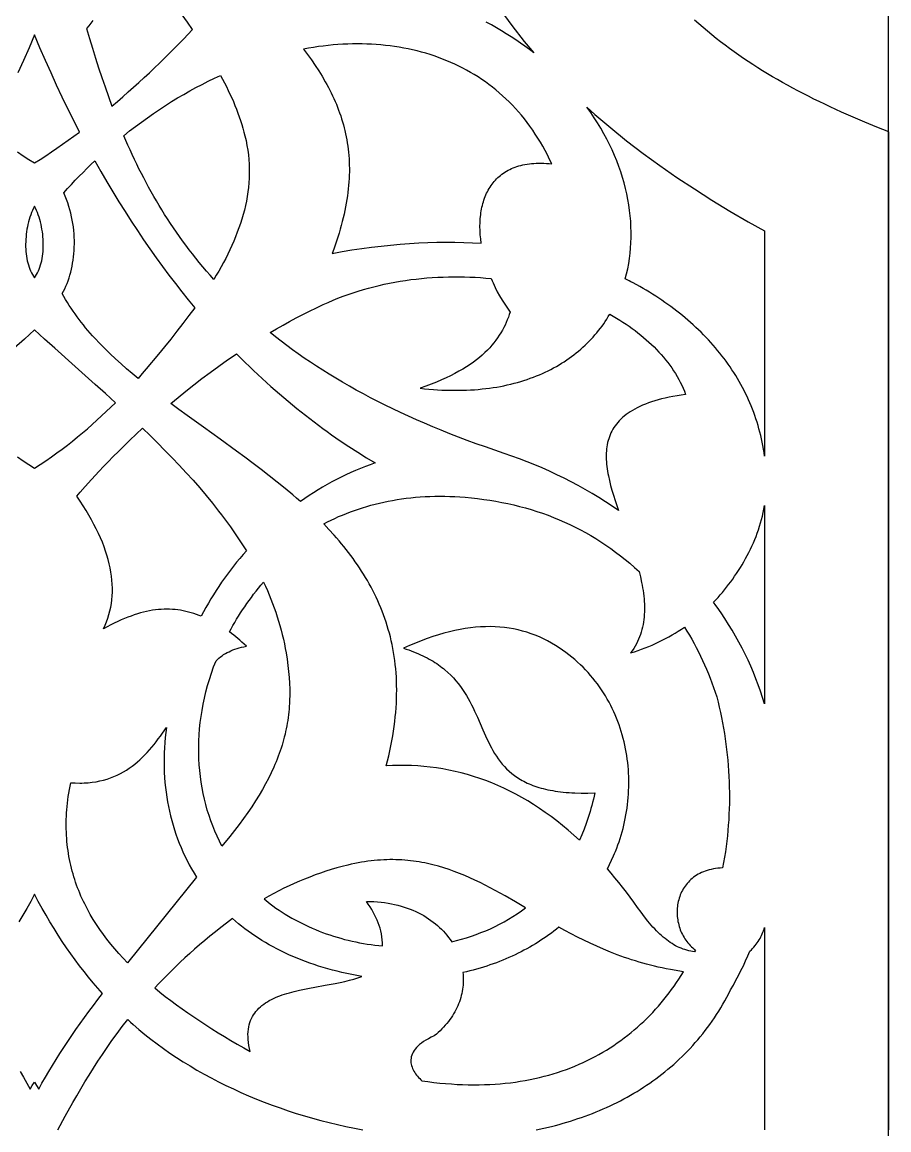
# Model space of a CAD drawing. Extents: x -93 to -15, y -116 to 130.
# Drawn here: x -54.6 to -14.7, y 7.3 to 58.3 of the extents above; entities that cross this region are included whole.
import ezdxf

# ---------------------------------------------------------------- set-up
doc = ezdxf.new("R2010")
doc.units = 0
doc.header["$MEASUREMENT"] = 0
doc.layers.add('LAYER_1', color=18, linetype='CONTINUOUS')

msp = doc.modelspace()

# ---------------------------------------------------------------- linework, layer by layer
at = {"layer": 'LAYER_1'}
for points in [[(-93.406, -115.733), (-14.697, -115.733), (-14.697, 130.253), (-93.406, 130.253)], [(-30.217, 51.76), (-30.314, 51.969), (-30.416, 52.173), (-30.521, 52.374), (-30.629, 52.571), (-30.74, 52.763), (-30.855, 52.952), (-30.974, 53.136), (-31.095, 53.316), (-31.22, 53.492), (-31.348, 53.665), (-31.479, 53.833), (-31.613, 53.997), (-31.75, 54.157), (-31.89, 54.313), (-32.033, 54.465), (-32.179, 54.613), (-32.328, 54.757), (-32.479, 54.896), (-32.634, 55.032), (-32.791, 55.164), (-32.95, 55.292), (-33.112, 55.416), (-33.277, 55.535), (-33.444, 55.651), (-33.614, 55.763), (-33.786, 55.871), (-33.961, 55.975), (-34.138, 56.074), (-34.317, 56.17), (-34.498, 56.262), (-34.682, 56.35), (-34.867, 56.434), (-35.055, 56.514), (-35.245, 56.59), (-35.437, 56.662), (-35.63, 56.73), (-35.826, 56.794), (-36.024, 56.854), (-36.223, 56.911), (-36.424, 56.963), (-36.627, 57.011), (-36.831, 57.056), (-37.037, 57.096), (-37.245, 57.133), (-37.454, 57.166), (-37.665, 57.195), (-37.877, 57.219), (-38.09, 57.241), (-38.305, 57.258), (-38.521, 57.271), (-38.738, 57.28), (-38.957, 57.286), (-39.177, 57.287), (-39.397, 57.285), (-39.619, 57.279), (-39.842, 57.269), (-40.066, 57.255), (-40.291, 57.237), (-40.516, 57.215), (-40.743, 57.19), (-40.97, 57.16), (-41.198, 57.127), (-41.427, 57.09), (-41.656, 57.049), (-41.469, 56.799), (-41.289, 56.549), (-41.117, 56.298), (-40.953, 56.047), (-40.797, 55.794), (-40.648, 55.54), (-40.577, 55.412), (-40.508, 55.284), (-40.442, 55.155), (-40.377, 55.026), (-40.315, 54.897), (-40.254, 54.767), (-40.197, 54.636), (-40.141, 54.505), (-40.088, 54.373), (-40.036, 54.24), (-39.988, 54.107), (-39.941, 53.972), (-39.897, 53.838), (-39.856, 53.702), (-39.817, 53.565), (-39.78, 53.428), (-39.746, 53.29), (-39.715, 53.15), (-39.686, 53.01), (-39.659, 52.869), (-39.635, 52.727), (-39.614, 52.583), (-39.596, 52.439), (-39.58, 52.293), (-39.567, 52.147), (-39.556, 51.999), (-39.549, 51.85), (-39.544, 51.7), (-39.542, 51.548), (-39.542, 51.395), (-39.546, 51.241), (-39.553, 51.085), (-39.562, 50.928), (-39.575, 50.77), (-39.59, 50.61), (-39.608, 50.449), (-39.63, 50.286), (-39.654, 50.121), (-39.682, 49.955), (-39.712, 49.788), (-39.746, 49.618), (-39.783, 49.447), (-39.823, 49.275), (-39.866, 49.1), (-39.912, 48.924), (-39.962, 48.746), (-40.015, 48.566), (-40.072, 48.384), (-40.131, 48.2), (-40.194, 48.015), (-40.261, 47.827), (-40.33, 47.638), (-39.874, 47.719), (-39.421, 47.793), (-38.971, 47.86), (-38.525, 47.92), (-38.082, 47.973), (-37.643, 48.02), (-37.208, 48.059), (-36.776, 48.092), (-36.348, 48.117), (-35.924, 48.136), (-35.504, 48.148), (-35.088, 48.154), (-34.676, 48.152), (-34.269, 48.144), (-33.865, 48.13), (-33.467, 48.108), (-33.492, 48.302), (-33.51, 48.494), (-33.521, 48.684), (-33.525, 48.872), (-33.521, 49.057), (-33.511, 49.24), (-33.492, 49.419), (-33.48, 49.507), (-33.466, 49.594), (-33.451, 49.681), (-33.433, 49.766), (-33.413, 49.85), (-33.391, 49.933), (-33.367, 50.015), (-33.342, 50.095), (-33.314, 50.175), (-33.284, 50.253), (-33.252, 50.329), (-33.218, 50.404), (-33.181, 50.478), (-33.143, 50.55), (-33.103, 50.621), (-33.06, 50.69), (-33.015, 50.757), (-32.968, 50.823), (-32.919, 50.887), (-32.868, 50.949), (-32.814, 51.01), (-32.758, 51.068), (-32.7, 51.125), (-32.64, 51.179), (-32.577, 51.232), (-32.512, 51.282), (-32.445, 51.331), (-32.375, 51.377), (-32.303, 51.421), (-32.229, 51.463), (-32.152, 51.503), (-32.073, 51.54), (-31.991, 51.575), (-31.907, 51.607), (-31.821, 51.637), (-31.732, 51.665), (-31.64, 51.689), (-31.546, 51.712), (-31.45, 51.731), (-31.35, 51.748), (-31.249, 51.763), (-31.145, 51.774), (-31.038, 51.783), (-30.928, 51.788), (-30.817, 51.791), (-30.702, 51.791), (-30.585, 51.788), (-30.465, 51.782), (-30.342, 51.772)], [(-45.786, 46.433), (-45.958, 46.627), (-46.127, 46.821), (-46.293, 47.017), (-46.455, 47.213), (-46.615, 47.411), (-46.771, 47.609), (-46.925, 47.808), (-47.075, 48.008), (-47.223, 48.209), (-47.368, 48.411), (-47.51, 48.613), (-47.649, 48.817), (-47.786, 49.021), (-47.92, 49.227), (-48.051, 49.433), (-48.18, 49.64), (-48.306, 49.847), (-48.43, 50.056), (-48.551, 50.265), (-48.67, 50.476), (-48.787, 50.687), (-48.901, 50.898), (-49.014, 51.111), (-49.124, 51.324), (-49.232, 51.539), (-49.338, 51.754), (-49.441, 51.969), (-49.543, 52.186), (-49.643, 52.403), (-49.741, 52.621), (-49.932, 53.059), (-49.662, 53.275), (-49.39, 53.485), (-49.116, 53.689), (-48.842, 53.888), (-48.566, 54.081), (-48.289, 54.269), (-48.011, 54.451), (-47.732, 54.627), (-47.452, 54.797), (-47.171, 54.962), (-46.89, 55.121), (-46.607, 55.275), (-46.325, 55.423), (-46.042, 55.566), (-45.758, 55.703), (-45.474, 55.834), (-45.382, 55.663), (-45.293, 55.491), (-45.206, 55.319), (-45.122, 55.146), (-45.041, 54.973), (-44.962, 54.8), (-44.886, 54.626), (-44.814, 54.452), (-44.744, 54.278), (-44.678, 54.103), (-44.615, 53.928), (-44.556, 53.753), (-44.5, 53.577), (-44.447, 53.402), (-44.398, 53.225), (-44.353, 53.049), (-44.302, 52.83), (-44.258, 52.611), (-44.222, 52.393), (-44.193, 52.176), (-44.172, 51.96), (-44.158, 51.744), (-44.151, 51.53), (-44.151, 51.316), (-44.158, 51.102), (-44.171, 50.89), (-44.191, 50.678), (-44.216, 50.467), (-44.248, 50.257), (-44.286, 50.048), (-44.33, 49.839), (-44.379, 49.632), (-44.433, 49.425), (-44.493, 49.219), (-44.558, 49.014), (-44.627, 48.81), (-44.702, 48.607), (-44.781, 48.405), (-44.864, 48.203), (-44.952, 48.003), (-45.044, 47.803), (-45.139, 47.605), (-45.239, 47.407), (-45.342, 47.21), (-45.448, 47.015), (-45.558, 46.82), (-45.671, 46.626)], [(-20.416, 38.301), (-20.438, 38.462), (-20.464, 38.622), (-20.492, 38.781), (-20.522, 38.939), (-20.556, 39.096), (-20.592, 39.252), (-20.63, 39.407), (-20.671, 39.561), (-20.715, 39.714), (-20.761, 39.865), (-20.81, 40.016), (-20.861, 40.165), (-20.915, 40.314), (-20.971, 40.461), (-21.029, 40.608), (-21.09, 40.753), (-21.154, 40.897), (-21.219, 41.04), (-21.287, 41.182), (-21.358, 41.322), (-21.43, 41.462), (-21.506, 41.6), (-21.583, 41.738), (-21.662, 41.874), (-21.744, 42.009), (-21.828, 42.143), (-21.914, 42.275), (-22.003, 42.407), (-22.093, 42.537), (-22.186, 42.666), (-22.281, 42.793), (-22.378, 42.92), (-22.477, 43.045), (-22.578, 43.169), (-22.681, 43.292), (-22.786, 43.414), (-22.893, 43.534), (-23.002, 43.653), (-23.113, 43.771), (-23.226, 43.888), (-23.341, 44.003), (-23.458, 44.117), (-23.577, 44.23), (-23.697, 44.341), (-23.82, 44.451), (-23.944, 44.56), (-24.07, 44.667), (-24.198, 44.773), (-24.327, 44.878), (-24.459, 44.981), (-24.592, 45.083), (-24.727, 45.184), (-24.863, 45.283), (-25.001, 45.381), (-25.141, 45.477), (-25.282, 45.573), (-25.426, 45.666), (-25.57, 45.759), (-25.716, 45.849), (-25.864, 45.939), (-26.013, 46.027), (-26.164, 46.114), (-26.47, 46.282), (-26.567, 46.327), (-26.657, 46.373), (-26.829, 46.47), (-26.77, 46.699), (-26.718, 46.931), (-26.674, 47.165), (-26.637, 47.402), (-26.607, 47.641), (-26.584, 47.883), (-26.569, 48.126), (-26.561, 48.371), (-26.56, 48.618), (-26.567, 48.866), (-26.581, 49.115), (-26.602, 49.366), (-26.631, 49.617), (-26.667, 49.87), (-26.71, 50.123), (-26.761, 50.376), (-26.82, 50.63), (-26.885, 50.884), (-26.959, 51.138), (-27.039, 51.392), (-27.127, 51.646), (-27.223, 51.899), (-27.326, 52.151), (-27.437, 52.403), (-27.555, 52.654), (-27.681, 52.903), (-27.814, 53.151), (-27.955, 53.398), (-28.103, 53.644), (-28.259, 53.887), (-28.423, 54.129), (-28.594, 54.368), (-28.231, 54.028), (-27.494, 53.426), (-26.772, 52.823), (-26.01, 52.24), (-25.237, 51.684), (-24.454, 51.139), (-23.64, 50.612), (-22.841, 50.095), (-22.012, 49.586), (-21.163, 49.087), (-20.416, 48.672)], [(-49.272, 41.879), (-49.54, 42.102), (-49.803, 42.326), (-50.061, 42.553), (-50.314, 42.782), (-50.56, 43.014), (-50.8, 43.248), (-51.033, 43.485), (-51.26, 43.725), (-51.37, 43.846), (-51.478, 43.968), (-51.584, 44.091), (-51.689, 44.215), (-51.791, 44.34), (-51.891, 44.466), (-51.989, 44.593), (-52.085, 44.72), (-52.179, 44.849), (-52.27, 44.979), (-52.359, 45.11), (-52.446, 45.243), (-52.53, 45.376), (-52.612, 45.511), (-52.691, 45.647), (-52.767, 45.784), (-52.708, 45.896), (-52.651, 46.011), (-52.598, 46.13), (-52.548, 46.253), (-52.5, 46.378), (-52.456, 46.506), (-52.416, 46.638), (-52.379, 46.772), (-52.345, 46.908), (-52.315, 47.047), (-52.288, 47.188), (-52.265, 47.332), (-52.246, 47.477), (-52.231, 47.624), (-52.219, 47.773), (-52.212, 47.924), (-52.209, 48.076), (-52.21, 48.229), (-52.215, 48.384), (-52.224, 48.539), (-52.238, 48.696), (-52.257, 48.853), (-52.279, 49.01), (-52.307, 49.169), (-52.339, 49.327), (-52.376, 49.486), (-52.417, 49.644), (-52.464, 49.803), (-52.516, 49.961), (-52.572, 50.119), (-52.634, 50.276), (-52.701, 50.433), (-52.526, 50.625), (-52.349, 50.815), (-52.171, 51.003), (-51.991, 51.188), (-51.811, 51.37), (-51.629, 51.55), (-51.447, 51.727), (-51.263, 51.901), (-50.99, 51.416), (-50.715, 50.94), (-50.437, 50.473), (-50.157, 50.014), (-49.875, 49.563), (-49.591, 49.12), (-49.306, 48.686), (-49.018, 48.26), (-48.728, 47.842), (-48.437, 47.431), (-48.145, 47.029), (-47.85, 46.635), (-47.555, 46.248), (-47.258, 45.869), (-46.96, 45.498), (-46.661, 45.134), (-46.931, 44.768), (-47.207, 44.406), (-47.486, 44.047), (-47.768, 43.691), (-48.052, 43.339), (-48.336, 42.992), (-48.898, 42.312), (-49.081, 42.098)], [(-54.047, 49.812), (-54.095, 49.715), (-54.14, 49.615), (-54.182, 49.513), (-54.221, 49.409), (-54.257, 49.302), (-54.291, 49.193), (-54.321, 49.083), (-54.348, 48.972), (-54.372, 48.859), (-54.393, 48.745), (-54.411, 48.631), (-54.426, 48.517), (-54.437, 48.402), (-54.446, 48.287), (-54.452, 48.173), (-54.454, 48.059), (-54.453, 47.946), (-54.449, 47.835), (-54.442, 47.724), (-54.431, 47.615), (-54.417, 47.508), (-54.4, 47.403), (-54.38, 47.3), (-54.356, 47.2), (-54.33, 47.102), (-54.299, 47.008), (-54.266, 46.916), (-54.229, 46.829), (-54.188, 46.745), (-54.145, 46.665), (-54.098, 46.589), (-54.047, 46.517), (-53.996, 46.589), (-53.949, 46.665), (-53.906, 46.745), (-53.865, 46.829), (-53.828, 46.916), (-53.795, 47.008), (-53.764, 47.102), (-53.738, 47.2), (-53.714, 47.3), (-53.694, 47.403), (-53.677, 47.508), (-53.663, 47.615), (-53.652, 47.724), (-53.645, 47.835), (-53.641, 47.946), (-53.64, 48.059), (-53.642, 48.173), (-53.648, 48.287), (-53.657, 48.402), (-53.668, 48.517), (-53.683, 48.631), (-53.701, 48.745), (-53.722, 48.859), (-53.746, 48.972), (-53.773, 49.083), (-53.803, 49.193), (-53.837, 49.302), (-53.873, 49.409), (-53.912, 49.513), (-53.954, 49.615), (-53.999, 49.715)], [(-27.141, 35.789), (-27.439, 35.993), (-27.741, 36.192), (-28.048, 36.386), (-28.36, 36.575), (-28.675, 36.759), (-28.995, 36.938), (-29.32, 37.111), (-29.648, 37.279), (-29.98, 37.442), (-30.317, 37.599), (-30.657, 37.751), (-31.001, 37.897), (-31.348, 38.037), (-31.699, 38.172), (-32.054, 38.301), (-32.412, 38.424), (-32.847, 38.57), (-33.275, 38.719), (-33.695, 38.869), (-34.109, 39.021), (-34.516, 39.175), (-34.917, 39.331), (-35.31, 39.489), (-35.697, 39.649), (-36.078, 39.81), (-36.452, 39.974), (-36.82, 40.138), (-37.181, 40.305), (-37.537, 40.474), (-37.886, 40.644), (-38.229, 40.816), (-38.566, 40.989), (-38.897, 41.165), (-39.222, 41.342), (-39.541, 41.52), (-39.855, 41.701), (-40.162, 41.882), (-40.465, 42.066), (-40.761, 42.251), (-41.052, 42.438), (-41.338, 42.626), (-41.618, 42.815), (-41.893, 43.007), (-42.163, 43.2), (-42.428, 43.394), (-42.687, 43.59), (-42.942, 43.787), (-43.191, 43.986), (-42.896, 44.16), (-42.597, 44.331), (-42.296, 44.499), (-41.991, 44.662), (-41.684, 44.822), (-41.373, 44.977), (-41.06, 45.129), (-40.745, 45.275), (-40.52, 45.378), (-40.294, 45.476), (-40.065, 45.57), (-39.834, 45.659), (-39.602, 45.744), (-39.368, 45.824), (-39.132, 45.9), (-38.895, 45.972), (-38.656, 46.039), (-38.416, 46.102), (-38.175, 46.161), (-37.933, 46.215), (-37.69, 46.266), (-37.445, 46.312), (-37.201, 46.354), (-36.955, 46.393), (-36.709, 46.427), (-36.462, 46.457), (-36.215, 46.483), (-35.967, 46.505), (-35.72, 46.524), (-35.472, 46.538), (-35.224, 46.549), (-34.977, 46.556), (-34.729, 46.559), (-34.482, 46.559), (-34.236, 46.555), (-33.989, 46.547), (-33.744, 46.536), (-33.499, 46.521), (-33.254, 46.502), (-33.011, 46.48), (-32.968, 46.376), (-32.923, 46.274), (-32.828, 46.071), (-32.726, 45.872), (-32.617, 45.676), (-32.503, 45.485), (-32.384, 45.298), (-32.26, 45.115), (-32.131, 44.936), (-32.173, 44.815), (-32.217, 44.695), (-32.265, 44.575), (-32.316, 44.455), (-32.371, 44.336), (-32.429, 44.217), (-32.493, 44.099), (-32.56, 43.981), (-32.633, 43.864), (-32.71, 43.748), (-32.793, 43.632), (-32.882, 43.517), (-32.976, 43.402), (-33.077, 43.289), (-33.184, 43.176), (-33.299, 43.064), (-33.42, 42.953), (-33.549, 42.843), (-33.685, 42.734), (-33.829, 42.627), (-33.982, 42.52), (-34.142, 42.414), (-34.312, 42.309), (-34.491, 42.206), (-34.679, 42.103), (-34.877, 42.003), (-35.085, 41.903), (-35.303, 41.805), (-35.531, 41.708), (-35.77, 41.612), (-36.02, 41.518), (-36.282, 41.425), (-36.077, 41.403), (-35.873, 41.384), (-35.672, 41.367), (-35.474, 41.354), (-35.277, 41.343), (-35.083, 41.336), (-34.89, 41.331), (-34.7, 41.329), (-34.512, 41.329), (-34.326, 41.333), (-34.142, 41.339), (-33.961, 41.347), (-33.781, 41.359), (-33.604, 41.373), (-33.429, 41.39), (-33.256, 41.409), (-33.086, 41.431), (-32.917, 41.455), (-32.751, 41.482), (-32.586, 41.511), (-32.424, 41.543), (-32.265, 41.577), (-32.107, 41.614), (-31.952, 41.653), (-31.798, 41.694), (-31.647, 41.737), (-31.498, 41.783), (-31.352, 41.831), (-31.207, 41.882), (-31.065, 41.934), (-30.925, 41.989), (-30.787, 42.046), (-30.651, 42.105), (-30.518, 42.166), (-30.386, 42.229), (-30.257, 42.294), (-30.13, 42.361), (-30.006, 42.43), (-29.883, 42.501), (-29.763, 42.574), (-29.645, 42.649), (-29.529, 42.726), (-29.415, 42.805), (-29.304, 42.885), (-29.195, 42.967), (-29.088, 43.051), (-28.983, 43.137), (-28.881, 43.224), (-28.78, 43.313), (-28.682, 43.404), (-28.587, 43.496), (-28.493, 43.59), (-28.402, 43.686), (-28.313, 43.783), (-28.226, 43.882), (-28.141, 43.982), (-28.059, 44.083), (-27.979, 44.186), (-27.901, 44.291), (-27.825, 44.396), (-27.752, 44.503), (-27.681, 44.612), (-27.612, 44.722), (-27.545, 44.833), (-27.39, 44.745), (-27.238, 44.656), (-27.088, 44.564), (-26.941, 44.471), (-26.796, 44.376), (-26.654, 44.279), (-26.515, 44.181), (-26.378, 44.08), (-26.245, 43.978), (-26.114, 43.873), (-25.986, 43.767), (-25.861, 43.66), (-25.738, 43.55), (-25.619, 43.438), (-25.503, 43.325), (-25.39, 43.21), (-25.281, 43.094), (-25.174, 42.975), (-25.071, 42.855), (-24.971, 42.733), (-24.874, 42.61), (-24.781, 42.485), (-24.692, 42.358), (-24.606, 42.229), (-24.523, 42.099), (-24.444, 41.968), (-24.369, 41.834), (-24.297, 41.699), (-24.23, 41.562), (-24.166, 41.424), (-24.106, 41.284), (-24.049, 41.143), (-24.25, 41.113), (-24.444, 41.081), (-24.632, 41.047), (-24.813, 41.01), (-24.987, 40.971), (-25.154, 40.93), (-25.316, 40.887), (-25.471, 40.842), (-25.62, 40.794), (-25.762, 40.745), (-25.899, 40.693), (-26.03, 40.64), (-26.155, 40.584), (-26.275, 40.527), (-26.389, 40.467), (-26.497, 40.406), (-26.6, 40.343), (-26.698, 40.278), (-26.791, 40.211), (-26.878, 40.142), (-26.96, 40.072), (-27.038, 40), (-27.111, 39.926), (-27.179, 39.85), (-27.242, 39.773), (-27.301, 39.694), (-27.355, 39.614), (-27.405, 39.532), (-27.451, 39.449), (-27.493, 39.364), (-27.531, 39.277), (-27.564, 39.19), (-27.594, 39.1), (-27.62, 39.01), (-27.643, 38.918), (-27.662, 38.824), (-27.677, 38.73), (-27.689, 38.634), (-27.698, 38.537), (-27.704, 38.438), (-27.706, 38.339), (-27.706, 38.238), (-27.703, 38.136), (-27.697, 38.033), (-27.688, 37.929), (-27.677, 37.824), (-27.663, 37.718), (-27.647, 37.611), (-27.628, 37.503), (-27.607, 37.394), (-27.56, 37.174), (-27.505, 36.95), (-27.442, 36.723), (-27.374, 36.493), (-27.301, 36.261), (-27.223, 36.026)], [(-41.799, 36.204), (-41.972, 36.356), (-42.147, 36.508), (-42.502, 36.808), (-42.863, 37.103), (-43.23, 37.394), (-43.601, 37.681), (-43.975, 37.965), (-44.353, 38.246), (-44.733, 38.525), (-45.497, 39.078), (-46.262, 39.625), (-47.02, 40.171), (-47.395, 40.445), (-47.767, 40.72), (-47.427, 41.004), (-47.075, 41.29), (-46.711, 41.578), (-46.336, 41.867), (-45.951, 42.155), (-45.556, 42.442), (-45.151, 42.727), (-44.945, 42.868), (-44.737, 43.008), (-44.541, 42.811), (-44.344, 42.618), (-44.147, 42.427), (-43.95, 42.238), (-43.752, 42.053), (-43.554, 41.87), (-43.356, 41.689), (-43.158, 41.512), (-42.96, 41.336), (-42.761, 41.164), (-42.562, 40.993), (-42.363, 40.826), (-42.164, 40.661), (-41.964, 40.498), (-41.764, 40.338), (-41.564, 40.18), (-41.364, 40.025), (-41.164, 39.873), (-40.964, 39.722), (-40.763, 39.574), (-40.563, 39.429), (-40.362, 39.286), (-39.96, 39.007), (-39.558, 38.737), (-39.155, 38.476), (-38.753, 38.225), (-38.35, 37.982), (-38.578, 37.904), (-38.805, 37.82), (-39.031, 37.732), (-39.254, 37.639), (-39.476, 37.542), (-39.697, 37.44), (-39.915, 37.334), (-40.132, 37.223), (-40.347, 37.109), (-40.56, 36.99), (-40.772, 36.868), (-40.981, 36.742), (-41.188, 36.612), (-41.394, 36.479), (-41.598, 36.343)], [(-49.067, 39.582), (-48.719, 39.244), (-48.376, 38.905), (-48.037, 38.564), (-47.705, 38.222), (-47.378, 37.877), (-47.057, 37.531), (-46.744, 37.183), (-46.437, 36.832), (-46.138, 36.479), (-45.846, 36.124), (-45.704, 35.945), (-45.563, 35.766), (-45.425, 35.586), (-45.289, 35.406), (-45.155, 35.225), (-45.024, 35.043), (-44.895, 34.86), (-44.768, 34.676), (-44.644, 34.492), (-44.522, 34.307), (-44.403, 34.121), (-44.287, 33.935), (-44.44, 33.762), (-44.589, 33.587), (-44.736, 33.41), (-44.88, 33.23), (-45.02, 33.048), (-45.158, 32.863), (-45.292, 32.677), (-45.424, 32.489), (-45.552, 32.299), (-45.677, 32.107), (-45.799, 31.913), (-45.918, 31.718), (-46.034, 31.521), (-46.148, 31.323), (-46.258, 31.124), (-46.365, 30.924), (-46.457, 30.952), (-46.579, 30.998), (-46.701, 31.041), (-46.823, 31.08), (-46.946, 31.115), (-47.069, 31.146), (-47.192, 31.173), (-47.316, 31.196), (-47.441, 31.214), (-47.567, 31.229), (-47.693, 31.24), (-47.82, 31.246), (-47.949, 31.249), (-48.078, 31.247), (-48.209, 31.24), (-48.341, 31.23), (-48.474, 31.215), (-48.609, 31.195), (-48.745, 31.171), (-48.883, 31.143), (-49.022, 31.11), (-49.164, 31.073), (-49.307, 31.031), (-49.453, 30.984), (-49.6, 30.933), (-49.749, 30.877), (-49.901, 30.816), (-50.055, 30.75), (-50.212, 30.68), (-50.371, 30.605), (-50.532, 30.524), (-50.696, 30.439), (-50.864, 30.349), (-50.791, 30.509), (-50.725, 30.671), (-50.667, 30.835), (-50.616, 31.001), (-50.572, 31.169), (-50.535, 31.339), (-50.505, 31.511), (-50.483, 31.685), (-50.467, 31.861), (-50.459, 32.038), (-50.458, 32.218), (-50.464, 32.4), (-50.478, 32.584), (-50.498, 32.77), (-50.526, 32.958), (-50.561, 33.148), (-50.603, 33.34), (-50.652, 33.533), (-50.709, 33.729), (-50.772, 33.927), (-50.843, 34.126), (-50.921, 34.328), (-51.006, 34.531), (-51.099, 34.736), (-51.198, 34.944), (-51.305, 35.153), (-51.419, 35.364), (-51.54, 35.577), (-51.669, 35.792), (-51.804, 36.008), (-51.947, 36.227), (-52.097, 36.448), (-51.936, 36.637), (-51.709, 36.897), (-51.416, 37.222), (-51.062, 37.605), (-50.862, 37.816), (-50.647, 38.039), (-50.418, 38.273), (-50.175, 38.518), (-49.918, 38.772), (-49.648, 39.034), (-49.364, 39.305)], [(-28.236, 22.783), (-28.268, 22.635), (-28.301, 22.489), (-28.336, 22.345), (-28.373, 22.202), (-28.411, 22.06), (-28.452, 21.921), (-28.537, 21.646), (-28.628, 21.377), (-28.725, 21.115), (-28.829, 20.859), (-28.937, 20.609), (-29.196, 20.844), (-29.457, 21.07), (-29.719, 21.287), (-29.983, 21.496), (-30.248, 21.697), (-30.515, 21.889), (-30.783, 22.072), (-31.053, 22.247), (-31.324, 22.414), (-31.596, 22.573), (-31.87, 22.723), (-32.145, 22.865), (-32.421, 22.998), (-32.698, 23.124), (-32.977, 23.241), (-33.256, 23.35), (-33.537, 23.452), (-33.819, 23.545), (-34.101, 23.63), (-34.385, 23.707), (-34.669, 23.776), (-34.955, 23.838), (-35.241, 23.891), (-35.528, 23.937), (-35.816, 23.975), (-36.104, 24.005), (-36.393, 24.027), (-36.683, 24.042), (-36.974, 24.049), (-37.265, 24.048), (-37.556, 24.04), (-37.848, 24.025), (-37.787, 24.261), (-37.73, 24.495), (-37.678, 24.727), (-37.63, 24.956), (-37.585, 25.183), (-37.545, 25.407), (-37.509, 25.629), (-37.477, 25.849), (-37.449, 26.067), (-37.425, 26.282), (-37.405, 26.495), (-37.389, 26.705), (-37.376, 26.914), (-37.367, 27.12), (-37.362, 27.324), (-37.36, 27.526), (-37.362, 27.726), (-37.368, 27.924), (-37.377, 28.119), (-37.39, 28.313), (-37.406, 28.505), (-37.425, 28.694), (-37.448, 28.882), (-37.474, 29.068), (-37.504, 29.252), (-37.536, 29.434), (-37.572, 29.614), (-37.611, 29.792), (-37.653, 29.968), (-37.698, 30.143), (-37.746, 30.316), (-37.797, 30.487), (-37.851, 30.656), (-37.907, 30.824), (-37.967, 30.99), (-38.029, 31.154), (-38.094, 31.316), (-38.162, 31.477), (-38.233, 31.637), (-38.306, 31.795), (-38.381, 31.951), (-38.459, 32.106), (-38.54, 32.259), (-38.623, 32.411), (-38.708, 32.562), (-38.796, 32.711), (-38.886, 32.858), (-38.978, 33.004), (-39.072, 33.149), (-39.169, 33.293), (-39.268, 33.435), (-39.369, 33.576), (-39.471, 33.716), (-39.576, 33.854), (-39.683, 33.992), (-39.792, 34.128), (-39.902, 34.263), (-40.015, 34.396), (-40.129, 34.529), (-40.245, 34.661), (-40.481, 34.921), (-40.724, 35.177), (-40.555, 35.264), (-40.383, 35.348), (-40.209, 35.43), (-40.034, 35.509), (-39.855, 35.585), (-39.675, 35.658), (-39.493, 35.728), (-39.308, 35.795), (-39.122, 35.86), (-38.933, 35.921), (-38.741, 35.979), (-38.548, 36.034), (-38.353, 36.086), (-38.155, 36.135), (-37.955, 36.18), (-37.753, 36.222), (-37.548, 36.261), (-37.342, 36.296), (-37.133, 36.328), (-36.921, 36.356), (-36.708, 36.381), (-36.492, 36.402), (-36.274, 36.419), (-36.054, 36.432), (-35.831, 36.442), (-35.607, 36.448), (-35.379, 36.45), (-35.15, 36.448), (-34.918, 36.442), (-34.684, 36.432), (-34.448, 36.418), (-34.209, 36.4), (-33.92, 36.374), (-33.633, 36.343), (-33.349, 36.306), (-33.067, 36.265), (-32.788, 36.219), (-32.512, 36.167), (-32.237, 36.111), (-31.965, 36.049), (-31.696, 35.982), (-31.429, 35.91), (-31.165, 35.833), (-30.903, 35.751), (-30.644, 35.664), (-30.387, 35.571), (-30.133, 35.473), (-29.881, 35.37), (-29.632, 35.261), (-29.385, 35.147), (-29.14, 35.028), (-28.899, 34.904), (-28.659, 34.774), (-28.422, 34.638), (-28.188, 34.498), (-27.956, 34.352), (-27.727, 34.2), (-27.501, 34.043), (-27.276, 33.88), (-27.055, 33.712), (-26.836, 33.539), (-26.619, 33.36), (-26.405, 33.175), (-26.194, 32.985), (-26.132, 32.731), (-26.077, 32.478), (-26.053, 32.353), (-26.031, 32.227), (-26.011, 32.103), (-25.993, 31.978), (-25.978, 31.854), (-25.966, 31.731), (-25.956, 31.608), (-25.949, 31.486), (-25.946, 31.365), (-25.945, 31.244), (-25.947, 31.124), (-25.953, 31.005), (-25.962, 30.886), (-25.974, 30.768), (-25.99, 30.652), (-26.01, 30.536), (-26.034, 30.421), (-26.062, 30.307), (-26.094, 30.194), (-26.13, 30.082), (-26.17, 29.971), (-26.215, 29.862), (-26.264, 29.753), (-26.318, 29.646), (-26.377, 29.54), (-26.441, 29.435), (-26.509, 29.332), (-26.583, 29.229), (-26.411, 29.284), (-26.242, 29.341), (-26.076, 29.401), (-25.912, 29.464), (-25.75, 29.529), (-25.59, 29.597), (-25.432, 29.668), (-25.277, 29.741), (-25.124, 29.817), (-24.973, 29.895), (-24.824, 29.976), (-24.676, 30.059), (-24.531, 30.144), (-24.387, 30.232), (-24.246, 30.322), (-24.106, 30.415), (-24.106, 30.425), (-23.991, 30.241), (-23.879, 30.054), (-23.77, 29.865), (-23.664, 29.673), (-23.561, 29.48), (-23.461, 29.284), (-23.363, 29.086), (-23.269, 28.886), (-23.177, 28.684), (-23.088, 28.479), (-23.003, 28.272), (-22.92, 28.063), (-22.839, 27.852), (-22.762, 27.639), (-22.688, 27.423), (-22.616, 27.205), (-22.556, 26.969), (-22.499, 26.731), (-22.445, 26.492), (-22.394, 26.251), (-22.347, 26.01), (-22.303, 25.767), (-22.262, 25.524), (-22.225, 25.279), (-22.191, 25.034), (-22.16, 24.787), (-22.132, 24.54), (-22.108, 24.293), (-22.087, 24.045), (-22.07, 23.796), (-22.056, 23.547), (-22.045, 23.298), (-22.038, 23.048), (-22.034, 22.799), (-22.033, 22.549), (-22.036, 22.299), (-22.043, 22.049), (-22.053, 21.8), (-22.066, 21.55), (-22.083, 21.301), (-22.103, 21.053), (-22.127, 20.804), (-22.155, 20.557), (-22.186, 20.31), (-22.22, 20.063), (-22.258, 19.817), (-22.3, 19.573), (-22.345, 19.329), (-22.456, 19.323), (-22.564, 19.313), (-22.668, 19.3), (-22.77, 19.283), (-22.868, 19.263), (-22.963, 19.24), (-23.056, 19.213), (-23.145, 19.183), (-23.231, 19.151), (-23.313, 19.115), (-23.393, 19.076), (-23.47, 19.035), (-23.544, 18.991), (-23.615, 18.945), (-23.682, 18.896), (-23.747, 18.845), (-23.809, 18.791), (-23.868, 18.736), (-23.924, 18.678), (-23.977, 18.618), (-24.027, 18.557), (-24.074, 18.494), (-24.118, 18.429), (-24.16, 18.362), (-24.198, 18.294), (-24.234, 18.225), (-24.267, 18.155), (-24.297, 18.083), (-24.324, 18.01), (-24.348, 17.936), (-24.37, 17.862), (-24.388, 17.786), (-24.404, 17.71), (-24.418, 17.634), (-24.428, 17.556), (-24.436, 17.479), (-24.441, 17.401), (-24.443, 17.323), (-24.443, 17.245), (-24.44, 17.167), (-24.435, 17.089), (-24.426, 17.011), (-24.415, 16.933), (-24.402, 16.856), (-24.386, 16.779), (-24.367, 16.703), (-24.345, 16.628), (-24.321, 16.553), (-24.295, 16.479), (-24.266, 16.407), (-24.234, 16.335), (-24.2, 16.264), (-24.164, 16.195), (-24.125, 16.127), (-24.083, 16.061), (-24.039, 15.996), (-23.992, 15.932), (-23.943, 15.871), (-23.892, 15.811), (-23.838, 15.754), (-23.782, 15.698), (-23.723, 15.645), (-23.662, 15.593), (-23.599, 15.544), (-23.635, 15.47), (-23.726, 15.481), (-23.817, 15.496), (-23.907, 15.515), (-23.995, 15.537), (-24.083, 15.563), (-24.17, 15.592), (-24.256, 15.625), (-24.341, 15.662), (-24.425, 15.701), (-24.509, 15.744), (-24.592, 15.791), (-24.675, 15.841), (-24.757, 15.894), (-24.838, 15.95), (-24.919, 16.01), (-24.999, 16.073), (-25.079, 16.14), (-25.159, 16.209), (-25.239, 16.282), (-25.318, 16.357), (-25.396, 16.436), (-25.475, 16.518), (-25.554, 16.603), (-25.632, 16.691), (-25.789, 16.877), (-25.945, 17.074), (-26.102, 17.283), (-26.26, 17.503), (-26.432, 17.744), (-26.605, 17.98), (-26.78, 18.21), (-26.955, 18.436), (-27.13, 18.657), (-27.305, 18.872), (-27.479, 19.084), (-27.653, 19.29), (-27.554, 19.483), (-27.459, 19.68), (-27.368, 19.882), (-27.325, 19.986), (-27.284, 20.09), (-27.226, 20.237), (-27.17, 20.385), (-27.117, 20.535), (-27.067, 20.685), (-27.02, 20.837), (-26.976, 20.99), (-26.935, 21.144), (-26.897, 21.299), (-26.861, 21.455), (-26.828, 21.612), (-26.799, 21.769), (-26.772, 21.928), (-26.748, 22.086), (-26.728, 22.246), (-26.71, 22.406), (-26.695, 22.566), (-26.684, 22.727), (-26.675, 22.888), (-26.67, 23.049), (-26.667, 23.211), (-26.668, 23.372), (-26.672, 23.534), (-26.679, 23.695), (-26.689, 23.857), (-26.702, 24.018), (-26.719, 24.179), (-26.738, 24.34), (-26.761, 24.501), (-26.787, 24.661), (-26.817, 24.82), (-26.85, 24.979), (-26.885, 25.137), (-26.925, 25.295), (-26.967, 25.452), (-27.013, 25.608), (-27.063, 25.763), (-27.115, 25.917), (-27.171, 26.07), (-27.231, 26.222), (-27.293, 26.373), (-27.36, 26.522), (-27.429, 26.67), (-27.503, 26.817), (-27.579, 26.963), (-27.659, 27.107), (-27.743, 27.249), (-27.83, 27.39), (-27.921, 27.529), (-28.015, 27.666), (-28.113, 27.801), (-28.215, 27.935), (-28.32, 28.066), (-28.429, 28.195), (-28.541, 28.323), (-28.657, 28.448), (-28.777, 28.571), (-28.9, 28.691), (-29.027, 28.809), (-29.158, 28.925), (-29.293, 29.038), (-29.431, 29.149), (-29.573, 29.257), (-29.719, 29.362), (-29.869, 29.465), (-30.047, 29.579), (-30.228, 29.686), (-30.411, 29.786), (-30.597, 29.88), (-30.786, 29.966), (-30.977, 30.046), (-31.171, 30.119), (-31.368, 30.184), (-31.568, 30.242), (-31.77, 30.293), (-31.976, 30.337), (-32.184, 30.373), (-32.395, 30.402), (-32.61, 30.423), (-32.828, 30.437), (-33.048, 30.443), (-33.272, 30.441), (-33.5, 30.432), (-33.73, 30.415), (-33.964, 30.39), (-34.201, 30.356), (-34.442, 30.315), (-34.686, 30.266), (-34.934, 30.208), (-35.186, 30.143), (-35.441, 30.069), (-35.699, 29.986), (-35.962, 29.895), (-36.228, 29.796), (-36.498, 29.688), (-36.772, 29.572), (-37.05, 29.446), (-36.927, 29.408), (-36.808, 29.367), (-36.692, 29.326), (-36.579, 29.283), (-36.469, 29.239), (-36.361, 29.194), (-36.257, 29.148), (-36.156, 29.1), (-36.057, 29.052), (-35.961, 29.002), (-35.867, 28.951), (-35.776, 28.899), (-35.688, 28.847), (-35.602, 28.793), (-35.519, 28.738), (-35.438, 28.682), (-35.359, 28.625), (-35.283, 28.568), (-35.209, 28.509), (-35.136, 28.45), (-34.998, 28.329), (-34.868, 28.205), (-34.746, 28.079), (-34.631, 27.949), (-34.522, 27.817), (-34.419, 27.683), (-34.323, 27.547), (-34.231, 27.409), (-34.145, 27.27), (-34.063, 27.129), (-33.984, 26.987), (-33.91, 26.845), (-33.839, 26.701), (-33.77, 26.557), (-33.639, 26.268), (-33.514, 25.98), (-33.391, 25.694), (-33.267, 25.411), (-33.203, 25.272), (-33.137, 25.135), (-33.07, 24.999), (-33, 24.865), (-32.926, 24.733), (-32.85, 24.604), (-32.77, 24.477), (-32.685, 24.354), (-32.596, 24.233), (-32.501, 24.115), (-32.401, 24.001), (-32.295, 23.891), (-32.183, 23.785), (-32.063, 23.683), (-32.001, 23.633), (-31.936, 23.585), (-31.87, 23.537), (-31.802, 23.491), (-31.732, 23.446), (-31.659, 23.402), (-31.585, 23.36), (-31.508, 23.319), (-31.429, 23.279), (-31.347, 23.24), (-31.263, 23.203), (-31.177, 23.167), (-31.089, 23.132), (-30.997, 23.099), (-30.903, 23.067), (-30.807, 23.037), (-30.708, 23.009), (-30.606, 22.981), (-30.501, 22.956), (-30.393, 22.932), (-30.283, 22.909), (-30.169, 22.888), (-30.053, 22.869), (-29.933, 22.852), (-29.81, 22.836), (-29.684, 22.822), (-29.555, 22.81), (-29.422, 22.799), (-29.286, 22.79), (-29.147, 22.784), (-28.858, 22.776), (-28.554, 22.775)], [(-20.416, 26.886), (-20.504, 27.178), (-20.6, 27.469), (-20.702, 27.758), (-20.81, 28.045), (-20.925, 28.331), (-21.046, 28.615), (-21.174, 28.898), (-21.308, 29.178), (-21.448, 29.456), (-21.594, 29.732), (-21.746, 30.006), (-21.905, 30.277), (-22.069, 30.546), (-22.239, 30.812), (-22.414, 31.076), (-22.596, 31.337), (-22.652, 31.413), (-22.76, 31.572), (-22.658, 31.681), (-22.557, 31.792), (-22.457, 31.906), (-22.358, 32.021), (-22.26, 32.14), (-22.163, 32.26), (-22.068, 32.382), (-21.974, 32.507), (-21.881, 32.634), (-21.791, 32.762), (-21.702, 32.893), (-21.614, 33.026), (-21.529, 33.161), (-21.446, 33.297), (-21.365, 33.435), (-21.286, 33.575), (-21.21, 33.717), (-21.136, 33.861), (-21.064, 34.006), (-20.996, 34.153), (-20.93, 34.301), (-20.867, 34.451), (-20.806, 34.602), (-20.749, 34.755), (-20.695, 34.909), (-20.645, 35.065), (-20.598, 35.221), (-20.554, 35.379), (-20.514, 35.539), (-20.477, 35.699), (-20.444, 35.861), (-20.416, 36.023)], [(-45.413, 20.335), (-45.527, 20.561), (-45.636, 20.79), (-45.738, 21.023), (-45.834, 21.261), (-45.923, 21.501), (-46.007, 21.746), (-46.084, 21.994), (-46.154, 22.245), (-46.217, 22.499), (-46.274, 22.756), (-46.325, 23.016), (-46.368, 23.278), (-46.404, 23.543), (-46.434, 23.811), (-46.456, 24.081), (-46.471, 24.353), (-46.479, 24.626), (-46.48, 24.902), (-46.474, 25.179), (-46.459, 25.458), (-46.438, 25.738), (-46.409, 26.02), (-46.372, 26.302), (-46.327, 26.586), (-46.275, 26.87), (-46.215, 27.155), (-46.147, 27.441), (-46.071, 27.727), (-45.986, 28.013), (-45.894, 28.299), (-45.793, 28.586), (-45.684, 28.872), (-45.619, 28.934), (-45.552, 28.993), (-45.481, 29.049), (-45.408, 29.103), (-45.332, 29.154), (-45.253, 29.202), (-45.17, 29.248), (-45.085, 29.29), (-44.997, 29.331), (-44.905, 29.368), (-44.81, 29.403), (-44.712, 29.435), (-44.611, 29.465), (-44.506, 29.493), (-44.398, 29.518), (-44.287, 29.54), (-44.495, 29.734), (-44.591, 29.82), (-44.684, 29.901), (-44.777, 29.978), (-44.87, 30.052), (-44.967, 30.125), (-45.07, 30.198), (-44.989, 30.345), (-44.906, 30.491), (-44.821, 30.637), (-44.734, 30.782), (-44.644, 30.927), (-44.552, 31.072), (-44.458, 31.217), (-44.361, 31.361), (-44.262, 31.504), (-44.16, 31.647), (-44.056, 31.79), (-43.95, 31.932), (-43.841, 32.073), (-43.729, 32.214), (-43.615, 32.355), (-43.498, 32.494), (-43.407, 32.3), (-43.319, 32.104), (-43.234, 31.906), (-43.153, 31.708), (-43.075, 31.508), (-43.001, 31.307), (-42.93, 31.104), (-42.863, 30.901), (-42.799, 30.696), (-42.739, 30.49), (-42.683, 30.283), (-42.63, 30.074), (-42.58, 29.865), (-42.535, 29.654), (-42.493, 29.442), (-42.454, 29.229), (-42.408, 28.943), (-42.369, 28.66), (-42.338, 28.381), (-42.314, 28.106), (-42.297, 27.834), (-42.288, 27.564), (-42.287, 27.298), (-42.294, 27.034), (-42.301, 26.902), (-42.309, 26.772), (-42.319, 26.641), (-42.332, 26.512), (-42.346, 26.382), (-42.363, 26.253), (-42.381, 26.125), (-42.402, 25.997), (-42.425, 25.869), (-42.45, 25.741), (-42.477, 25.613), (-42.506, 25.486), (-42.537, 25.359), (-42.57, 25.232), (-42.605, 25.105), (-42.643, 24.979), (-42.683, 24.852), (-42.725, 24.725), (-42.769, 24.598), (-42.815, 24.472), (-42.864, 24.345), (-42.915, 24.218), (-42.968, 24.091), (-43.023, 23.964), (-43.14, 23.709), (-43.267, 23.452), (-43.403, 23.195), (-43.548, 22.936), (-43.702, 22.675), (-43.866, 22.412), (-44.04, 22.147), (-44.223, 21.879), (-44.416, 21.609), (-44.619, 21.335), (-44.831, 21.058), (-45.054, 20.778)], [(-46.58, 18.905), (-49.768, 14.962), (-49.969, 15.173), (-50.163, 15.385), (-50.351, 15.601), (-50.532, 15.819), (-50.707, 16.04), (-50.875, 16.263), (-51.036, 16.49), (-51.19, 16.719), (-51.337, 16.952), (-51.476, 17.187), (-51.543, 17.306), (-51.608, 17.425), (-51.671, 17.546), (-51.733, 17.667), (-51.792, 17.789), (-51.849, 17.912), (-51.904, 18.035), (-51.958, 18.16), (-52.009, 18.285), (-52.058, 18.411), (-52.105, 18.538), (-52.15, 18.666), (-52.193, 18.795), (-52.234, 18.924), (-52.272, 19.055), (-52.309, 19.186), (-52.343, 19.318), (-52.375, 19.451), (-52.405, 19.585), (-52.433, 19.72), (-52.458, 19.856), (-52.481, 19.993), (-52.502, 20.131), (-52.521, 20.269), (-52.537, 20.409), (-52.551, 20.55), (-52.562, 20.691), (-52.572, 20.834), (-52.578, 20.977), (-52.583, 21.122), (-52.584, 21.267), (-52.584, 21.414), (-52.581, 21.561), (-52.575, 21.71), (-52.567, 21.859), (-52.557, 22.01), (-52.543, 22.162), (-52.528, 22.314), (-52.509, 22.468), (-52.489, 22.623), (-52.465, 22.779), (-52.439, 22.936), (-52.41, 23.094), (-52.379, 23.253), (-52.168, 23.241), (-51.963, 23.238), (-51.864, 23.239), (-51.765, 23.242), (-51.573, 23.254), (-51.387, 23.274), (-51.207, 23.301), (-51.032, 23.335), (-50.862, 23.376), (-50.698, 23.424), (-50.539, 23.478), (-50.384, 23.538), (-50.235, 23.603), (-50.09, 23.675), (-49.949, 23.752), (-49.812, 23.834), (-49.68, 23.921), (-49.551, 24.013), (-49.426, 24.11), (-49.305, 24.21), (-49.187, 24.315), (-49.072, 24.424), (-48.96, 24.536), (-48.851, 24.651), (-48.745, 24.77), (-48.641, 24.891), (-48.54, 25.016), (-48.441, 25.142), (-48.344, 25.271), (-48.248, 25.402), (-48.155, 25.534), (-47.972, 25.803), (-48.001, 25.568), (-48.026, 25.334), (-48.046, 25.1), (-48.061, 24.867), (-48.071, 24.635), (-48.077, 24.404), (-48.078, 24.174), (-48.074, 23.945), (-48.066, 23.717), (-48.053, 23.49), (-48.035, 23.264), (-48.013, 23.04), (-47.986, 22.817), (-47.954, 22.595), (-47.918, 22.375), (-47.876, 22.156), (-47.831, 21.939), (-47.78, 21.724), (-47.725, 21.51), (-47.665, 21.298), (-47.6, 21.087), (-47.531, 20.879), (-47.457, 20.672), (-47.378, 20.467), (-47.295, 20.264), (-47.207, 20.063), (-47.114, 19.865), (-47.016, 19.668), (-46.914, 19.474), (-46.807, 19.282), (-46.696, 19.092)], [(-31.42, 17.494), (-31.889, 17.768), (-32.356, 18.036), (-32.589, 18.166), (-32.821, 18.293), (-33.054, 18.417), (-33.287, 18.538), (-33.521, 18.655), (-33.755, 18.767), (-33.991, 18.875), (-34.228, 18.979), (-34.466, 19.076), (-34.707, 19.168), (-34.949, 19.255), (-35.194, 19.334), (-35.441, 19.408), (-35.69, 19.474), (-35.816, 19.504), (-35.943, 19.532), (-36.071, 19.559), (-36.199, 19.583), (-36.329, 19.606), (-36.459, 19.626), (-36.59, 19.644), (-36.722, 19.66), (-36.855, 19.674), (-36.989, 19.686), (-37.124, 19.695), (-37.26, 19.702), (-37.398, 19.707), (-37.536, 19.709), (-37.675, 19.709), (-37.816, 19.706), (-37.958, 19.701), (-38.101, 19.693), (-38.246, 19.682), (-38.392, 19.669), (-38.539, 19.653), (-38.687, 19.634), (-38.837, 19.612), (-38.988, 19.588), (-39.141, 19.561), (-39.296, 19.53), (-39.451, 19.497), (-39.609, 19.46), (-39.865, 19.396), (-40.119, 19.327), (-40.372, 19.253), (-40.622, 19.174), (-40.87, 19.09), (-41.117, 19.003), (-41.362, 18.91), (-41.604, 18.814), (-41.845, 18.714), (-42.083, 18.609), (-42.32, 18.501), (-42.555, 18.389), (-42.787, 18.273), (-43.018, 18.154), (-43.246, 18.032), (-43.473, 17.907), (-43.197, 17.681), (-43.06, 17.579), (-42.921, 17.48), (-42.78, 17.383), (-42.637, 17.289), (-42.492, 17.197), (-42.345, 17.107), (-42.196, 17.021), (-42.044, 16.936), (-41.891, 16.855), (-41.737, 16.776), (-41.58, 16.7), (-41.422, 16.626), (-41.262, 16.555), (-41.101, 16.487), (-40.938, 16.421), (-40.774, 16.358), (-40.609, 16.298), (-40.442, 16.24), (-40.274, 16.186), (-40.105, 16.134), (-39.935, 16.085), (-39.763, 16.038), (-39.591, 15.995), (-39.418, 15.954), (-39.244, 15.917), (-39.069, 15.882), (-38.893, 15.85), (-38.717, 15.821), (-38.54, 15.794), (-38.363, 15.771), (-38.185, 15.751), (-38.007, 15.734), (-38.012, 15.878), (-38.024, 16.019), (-38.041, 16.157), (-38.064, 16.291), (-38.093, 16.423), (-38.127, 16.552), (-38.166, 16.68), (-38.211, 16.805), (-38.261, 16.929), (-38.317, 17.052), (-38.377, 17.175), (-38.443, 17.296), (-38.513, 17.418), (-38.589, 17.54), (-38.669, 17.662), (-38.754, 17.785), (-38.581, 17.782), (-38.411, 17.776), (-38.243, 17.765), (-38.079, 17.749), (-37.918, 17.729), (-37.76, 17.706), (-37.606, 17.678), (-37.454, 17.646), (-37.305, 17.61), (-37.16, 17.571), (-37.018, 17.528), (-36.879, 17.481), (-36.744, 17.431), (-36.612, 17.378), (-36.483, 17.321), (-36.357, 17.26), (-36.235, 17.197), (-36.117, 17.131), (-36.001, 17.062), (-35.889, 16.989), (-35.781, 16.914), (-35.676, 16.837), (-35.575, 16.756), (-35.478, 16.674), (-35.384, 16.588), (-35.293, 16.501), (-35.206, 16.411), (-35.123, 16.319), (-35.044, 16.225), (-34.968, 16.129), (-34.896, 16.031), (-34.828, 15.931), (-34.599, 15.987), (-34.371, 16.048), (-34.144, 16.114), (-33.92, 16.186), (-33.697, 16.263), (-33.477, 16.346), (-33.259, 16.435), (-33.043, 16.529), (-32.83, 16.629), (-32.62, 16.735), (-32.412, 16.846), (-32.207, 16.964), (-32.005, 17.087), (-31.807, 17.217), (-31.611, 17.352)], [(-44.931, 16.994), (-45.199, 16.791), (-45.459, 16.589), (-45.714, 16.387), (-45.962, 16.186), (-46.204, 15.985), (-46.441, 15.784), (-46.671, 15.584), (-46.896, 15.385), (-47.116, 15.186), (-47.33, 14.987), (-47.539, 14.789), (-47.742, 14.591), (-47.941, 14.394), (-48.135, 14.196), (-48.324, 14), (-48.509, 13.804), (-48.267, 13.607), (-48.019, 13.412), (-47.767, 13.219), (-47.51, 13.027), (-47.248, 12.837), (-46.982, 12.65), (-46.712, 12.463), (-46.437, 12.279), (-46.158, 12.097), (-45.876, 11.916), (-45.59, 11.737), (-45.3, 11.559), (-45.007, 11.384), (-44.71, 11.21), (-44.41, 11.038), (-44.108, 10.867), (-44.142, 11.014), (-44.169, 11.154), (-44.189, 11.29), (-44.203, 11.421), (-44.21, 11.547), (-44.211, 11.668), (-44.205, 11.785), (-44.194, 11.897), (-44.176, 12.004), (-44.153, 12.108), (-44.124, 12.207), (-44.09, 12.302), (-44.05, 12.393), (-44.006, 12.48), (-43.956, 12.563), (-43.902, 12.643), (-43.843, 12.719), (-43.78, 12.792), (-43.713, 12.862), (-43.641, 12.928), (-43.566, 12.991), (-43.486, 13.052), (-43.404, 13.109), (-43.317, 13.163), (-43.228, 13.215), (-43.135, 13.265), (-43.04, 13.312), (-42.942, 13.356), (-42.841, 13.398), (-42.738, 13.439), (-42.632, 13.477), (-42.525, 13.513), (-42.415, 13.548), (-42.304, 13.581), (-42.077, 13.642), (-41.845, 13.698), (-41.609, 13.749), (-41.37, 13.797), (-41.131, 13.841), (-40.654, 13.926), (-40.189, 14.011), (-39.964, 14.055), (-39.746, 14.102), (-39.536, 14.152), (-39.336, 14.206), (-39.239, 14.235), (-39.146, 14.266), (-39.056, 14.298), (-38.969, 14.331), (-39.202, 14.372), (-39.433, 14.415), (-39.66, 14.462), (-39.884, 14.512), (-40.104, 14.565), (-40.322, 14.621), (-40.537, 14.68), (-40.748, 14.741), (-40.956, 14.806), (-41.162, 14.873), (-41.364, 14.942), (-41.564, 15.015), (-41.76, 15.09), (-41.953, 15.167), (-42.144, 15.246), (-42.332, 15.328), (-42.517, 15.416), (-42.7, 15.506), (-42.879, 15.598), (-43.056, 15.693), (-43.229, 15.79), (-43.4, 15.889), (-43.567, 15.991), (-43.731, 16.094), (-43.892, 16.2), (-44.05, 16.308), (-44.205, 16.417), (-44.357, 16.529), (-44.505, 16.642), (-44.651, 16.758), (-44.793, 16.875), (-44.931, 16.994), (-44.943, 16.985)], [(-24.149, 14.536), (-24.754, 14.652), (-24.942, 14.687), (-25.127, 14.724), (-25.31, 14.764), (-25.491, 14.805), (-25.67, 14.849), (-25.847, 14.895), (-26.022, 14.943), (-26.196, 14.992), (-26.367, 15.044), (-26.536, 15.097), (-26.704, 15.153), (-26.87, 15.209), (-27.034, 15.268), (-27.197, 15.328), (-27.518, 15.452), (-27.832, 15.582), (-28.141, 15.717), (-28.444, 15.856), (-28.742, 15.999), (-29.035, 16.145), (-29.324, 16.294), (-29.608, 16.445), (-29.889, 16.598), (-30.003, 16.507), (-30.118, 16.418), (-30.235, 16.33), (-30.354, 16.243), (-30.475, 16.158), (-30.597, 16.075), (-30.72, 15.993), (-30.846, 15.912), (-30.973, 15.833), (-31.101, 15.756), (-31.232, 15.681), (-31.364, 15.607), (-31.497, 15.535), (-31.632, 15.464), (-31.768, 15.395), (-31.906, 15.328), (-32.046, 15.263), (-32.187, 15.199), (-32.33, 15.138), (-32.474, 15.078), (-32.619, 15.02), (-32.766, 14.964), (-32.914, 14.909), (-33.064, 14.857), (-33.215, 14.807), (-33.368, 14.758), (-33.522, 14.712), (-33.677, 14.667), (-33.834, 14.625), (-33.992, 14.584), (-34.151, 14.546), (-34.311, 14.509), (-34.302, 14.413), (-34.297, 14.317), (-34.294, 14.22), (-34.294, 14.124), (-34.298, 14.027), (-34.304, 13.931), (-34.314, 13.834), (-34.328, 13.738), (-34.344, 13.642), (-34.363, 13.546), (-34.386, 13.45), (-34.412, 13.355), (-34.441, 13.259), (-34.474, 13.165), (-34.51, 13.071), (-34.549, 12.977), (-34.591, 12.884), (-34.637, 12.792), (-34.685, 12.7), (-34.738, 12.609), (-34.793, 12.519), (-34.852, 12.43), (-34.914, 12.341), (-34.98, 12.253), (-35.049, 12.167), (-35.121, 12.081), (-35.197, 11.997), (-35.276, 11.914), (-35.359, 11.831), (-35.445, 11.75), (-35.534, 11.671), (-35.627, 11.592), (-35.766, 11.528), (-35.895, 11.463), (-36.013, 11.397), (-36.12, 11.33), (-36.217, 11.262), (-36.304, 11.193), (-36.382, 11.124), (-36.45, 11.055), (-36.51, 10.985), (-36.561, 10.914), (-36.604, 10.844), (-36.639, 10.774), (-36.667, 10.703), (-36.687, 10.633), (-36.7, 10.563), (-36.707, 10.494), (-36.708, 10.425), (-36.703, 10.356), (-36.692, 10.289), (-36.676, 10.222), (-36.655, 10.156), (-36.629, 10.091), (-36.6, 10.027), (-36.566, 9.965), (-36.529, 9.903), (-36.488, 9.844), (-36.445, 9.786), (-36.399, 9.729), (-36.35, 9.674), (-36.3, 9.622), (-36.248, 9.571), (-36.195, 9.522), (-35.919, 9.483), (-35.645, 9.45), (-35.375, 9.42), (-35.108, 9.395), (-34.843, 9.375), (-34.582, 9.359), (-34.323, 9.348), (-34.067, 9.341), (-33.814, 9.338), (-33.564, 9.34), (-33.317, 9.345), (-33.072, 9.355), (-32.83, 9.369), (-32.592, 9.388), (-32.356, 9.41), (-32.123, 9.436), (-31.892, 9.466), (-31.665, 9.501), (-31.44, 9.539), (-31.218, 9.581), (-30.999, 9.626), (-30.783, 9.676), (-30.569, 9.729), (-30.359, 9.785), (-30.151, 9.846), (-29.945, 9.91), (-29.743, 9.977), (-29.543, 10.048), (-29.346, 10.122), (-29.152, 10.2), (-28.961, 10.281), (-28.772, 10.365), (-28.586, 10.453), (-28.403, 10.544), (-28.223, 10.638), (-28.045, 10.735), (-27.87, 10.835), (-27.697, 10.938), (-27.528, 11.044), (-27.361, 11.153), (-27.197, 11.265), (-27.035, 11.38), (-26.876, 11.498), (-26.72, 11.618), (-26.566, 11.741), (-26.416, 11.867), (-26.267, 11.995), (-26.122, 12.126), (-25.979, 12.26), (-25.839, 12.396), (-25.701, 12.534), (-25.566, 12.675), (-25.433, 12.818), (-25.304, 12.964), (-25.177, 13.112), (-25.052, 13.262), (-24.93, 13.414), (-24.811, 13.568), (-24.694, 13.724), (-24.58, 13.883), (-24.468, 14.043), (-24.359, 14.206), (-24.253, 14.37)]]:
    msp.add_lwpolyline(points, close=True, dxfattribs=at)
for points in [[(-32.607, 58.894), (-32.064, 58.132), (-31.486, 57.398), (-31.046, 56.88), (-31.246, 57.031), (-31.451, 57.181), (-31.659, 57.328), (-31.872, 57.473), (-32.089, 57.615), (-32.31, 57.755), (-32.536, 57.892), (-32.766, 58.027), (-33, 58.159), (-33.238, 58.289)], [(-51.357, 58.362), (-51.45, 58.24), (-51.548, 58.116), (-51.652, 57.99), (-51.518, 57.536), (-51.381, 57.085), (-51.24, 56.636), (-51.096, 56.189), (-50.949, 55.744), (-50.797, 55.302), (-50.64, 54.861), (-50.48, 54.422), (-50.226, 54.637), (-49.975, 54.854), (-49.726, 55.073), (-49.479, 55.293), (-49.234, 55.514), (-48.993, 55.737), (-48.754, 55.96), (-48.518, 56.183), (-48.286, 56.406), (-48.057, 56.629), (-47.609, 57.073), (-47.178, 57.511), (-46.764, 57.943), (-47.003, 58.287), (-47.248, 58.632)], [(-14.688, 7.263), (-14.688, 53.231), (-15.249, 53.456), (-15.799, 53.684), (-16.338, 53.914), (-16.866, 54.148), (-17.384, 54.385), (-17.639, 54.505), (-17.891, 54.626), (-18.141, 54.748), (-18.388, 54.872), (-18.633, 54.996), (-18.875, 55.123), (-19.115, 55.25), (-19.353, 55.38), (-19.588, 55.51), (-19.821, 55.643), (-20.052, 55.777), (-20.28, 55.913), (-20.506, 56.05), (-20.729, 56.19), (-20.951, 56.332), (-21.17, 56.475), (-21.387, 56.621), (-21.602, 56.769), (-21.815, 56.919), (-22.025, 57.072), (-22.234, 57.226), (-22.44, 57.384), (-22.644, 57.543), (-22.847, 57.706), (-23.047, 57.871), (-23.246, 58.038), (-23.442, 58.209), (-23.637, 58.382)], [(-54.824, 52.309), (-54.565, 52.136), (-54.306, 51.969), (-54.047, 51.807), (-53.788, 51.969), (-53.529, 52.136), (-53.27, 52.309), (-53.011, 52.486), (-52.751, 52.667), (-52.492, 52.851), (-51.974, 53.228), (-52.24, 53.754), (-52.504, 54.289), (-52.766, 54.832), (-53.026, 55.385), (-53.284, 55.948), (-53.54, 56.52), (-53.795, 57.104), (-54.047, 57.698), (-54.299, 57.104), (-54.554, 56.52), (-54.81, 55.948)], [(-54.825, 38.264), (-54.571, 38.086), (-54.311, 37.911), (-54.047, 37.737), (-53.783, 37.911), (-53.523, 38.086), (-53.269, 38.264), (-53.019, 38.443), (-52.774, 38.624), (-52.533, 38.808), (-52.296, 38.993), (-52.063, 39.18), (-51.834, 39.37), (-51.608, 39.561), (-51.386, 39.755), (-51.167, 39.951), (-50.952, 40.149), (-50.739, 40.35), (-50.529, 40.553), (-50.321, 40.758), (-50.782, 41.178), (-51.246, 41.596), (-52.18, 42.43), (-53.116, 43.266), (-53.583, 43.686), (-54.047, 44.109), (-54.511, 43.686), (-54.978, 43.266)], [(-54.708, 9.957), (-54.548, 9.683), (-54.393, 9.409), (-54.243, 9.135), (-54.146, 9.3), (-54.047, 9.464), (-53.948, 9.3), (-53.851, 9.135), (-53.701, 9.409), (-53.546, 9.683), (-53.386, 9.957), (-53.221, 10.232), (-53.051, 10.506), (-52.877, 10.781), (-52.698, 11.056), (-52.514, 11.331), (-52.327, 11.607), (-52.135, 11.882), (-51.94, 12.158), (-51.741, 12.434), (-51.538, 12.71), (-51.332, 12.986), (-51.122, 13.263), (-50.91, 13.54), (-51.127, 13.786), (-51.342, 14.037), (-51.553, 14.293), (-51.763, 14.555), (-51.969, 14.822), (-52.172, 15.094), (-52.373, 15.371), (-52.57, 15.654), (-52.765, 15.942), (-52.957, 16.236), (-53.146, 16.535), (-53.332, 16.839), (-53.515, 17.15), (-53.696, 17.465), (-53.873, 17.787), (-54.047, 18.114), (-54.221, 17.787), (-54.398, 17.465), (-54.579, 17.15), (-54.762, 16.839)], [(-30.933, 7.263), (-30.576, 7.34), (-30.223, 7.424), (-30.047, 7.469), (-29.872, 7.516), (-29.698, 7.565), (-29.525, 7.615), (-29.353, 7.668), (-29.182, 7.722), (-29.012, 7.778), (-28.843, 7.837), (-28.675, 7.897), (-28.507, 7.959), (-28.341, 8.023), (-28.176, 8.089), (-28.012, 8.157), (-27.85, 8.227), (-27.688, 8.299), (-27.528, 8.373), (-27.369, 8.449), (-27.211, 8.527), (-27.054, 8.606), (-26.898, 8.688), (-26.744, 8.772), (-26.591, 8.858), (-26.44, 8.946), (-26.289, 9.036), (-26.141, 9.128), (-25.993, 9.223), (-25.847, 9.319), (-25.703, 9.417), (-25.559, 9.518), (-25.418, 9.62), (-25.278, 9.725), (-25.139, 9.832), (-25.002, 9.94), (-24.867, 10.051), (-24.733, 10.165), (-24.601, 10.28), (-24.47, 10.397), (-24.342, 10.517), (-24.214, 10.639), (-24.089, 10.763), (-23.965, 10.889), (-23.843, 11.017), (-23.723, 11.147), (-23.605, 11.28), (-23.488, 11.415), (-23.374, 11.552), (-23.261, 11.692), (-23.15, 11.833), (-23.041, 11.977), (-22.934, 12.123), (-22.829, 12.272), (-22.726, 12.422), (-22.625, 12.575), (-22.526, 12.731), (-22.429, 12.888), (-22.335, 13.048), (-22.242, 13.21), (-22.151, 13.375), (-22.063, 13.541), (-21.977, 13.71), (-21.852, 13.93), (-21.731, 14.151), (-21.614, 14.373), (-21.501, 14.597), (-21.391, 14.821), (-21.286, 15.047), (-21.184, 15.272), (-21.086, 15.498), (-21.022, 15.559), (-20.962, 15.621), (-20.904, 15.684), (-20.849, 15.748), (-20.798, 15.813), (-20.749, 15.879), (-20.703, 15.946), (-20.66, 16.014), (-20.62, 16.083), (-20.583, 16.153), (-20.548, 16.223), (-20.517, 16.294), (-20.487, 16.365), (-20.461, 16.436), (-20.437, 16.509), (-20.416, 16.581), (-20.416, 7.263)], [(-52.974, 7.263), (-52.627, 7.892), (-52.273, 8.522), (-52.092, 8.837), (-51.908, 9.153), (-51.72, 9.469), (-51.527, 9.786), (-51.33, 10.104), (-51.127, 10.422), (-50.917, 10.741), (-50.701, 11.06), (-50.477, 11.38), (-50.245, 11.701), (-50.004, 12.023), (-49.754, 12.346), (-49.627, 12.228), (-49.497, 12.112), (-49.233, 11.883), (-48.962, 11.658), (-48.684, 11.437), (-48.399, 11.22), (-48.107, 11.008), (-47.81, 10.8), (-47.506, 10.597), (-47.197, 10.399), (-46.881, 10.205), (-46.561, 10.016), (-46.235, 9.832), (-45.904, 9.653), (-45.568, 9.478), (-45.228, 9.309), (-44.883, 9.145), (-44.534, 8.986), (-44.18, 8.832), (-43.823, 8.683), (-43.463, 8.54), (-43.098, 8.402), (-42.731, 8.27), (-42.36, 8.143), (-41.987, 8.022), (-41.611, 7.906), (-41.233, 7.797), (-40.852, 7.693), (-40.47, 7.595), (-40.085, 7.503), (-39.699, 7.417), (-39.312, 7.337), (-38.923, 7.263)]]:
    msp.add_lwpolyline(points, dxfattribs=at)

doc.saveas('drawing.dxf')
